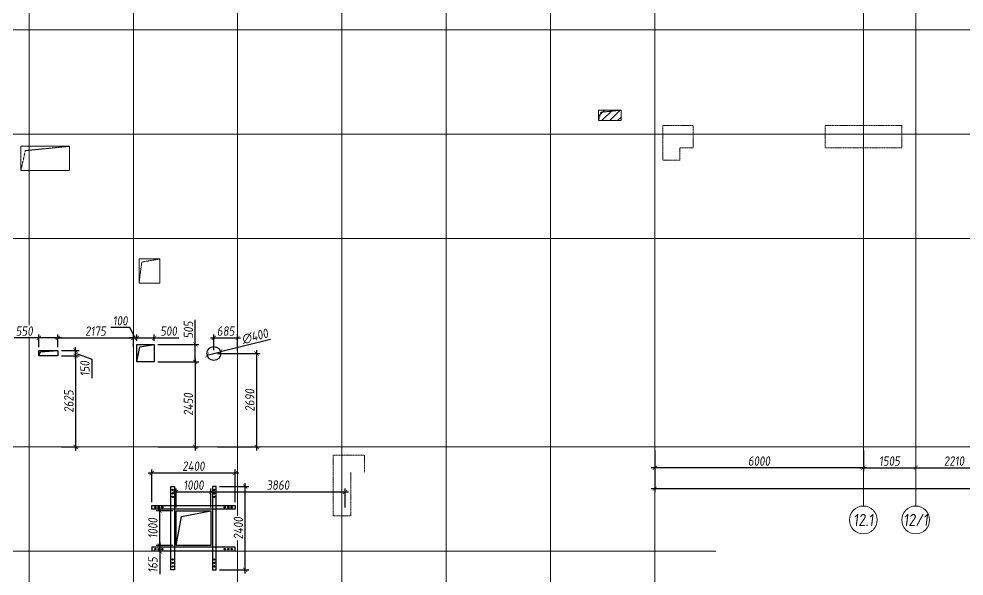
# Model space of a CAD drawing. Header units: millimetres. Extents: x -233751 to 529254, y -907864 to 285890.
# Drawn here: x 472832 to 500023, y -97114 to -81085 of the extents above; entities that cross this region are included whole.
import ezdxf
from ezdxf.enums import TextEntityAlignment as Align

# ---------------------------------------------------------------- set-up
doc = ezdxf.new("R2010")
doc.units = ezdxf.units.MM
doc.linetypes.add('ADSK_Штриховая_ш2 п1', pattern=[3, 2, -1])
doc.linetypes.add('осевая', pattern=[2, 1.25, -0.25, 0.25, -0.25])
doc.layers.get('0').update_dxf_attribs({"lineweight": 30})
doc.layers.get('Defpoints').update_dxf_attribs({"lineweight": 0})
for name, color, linetype, lineweight in [('КР_Металл', 3, 'Continuous', 30), ('КР_Новые отверстия', 5, 'Continuous', 30), ('КР_Оси', 7, 'Continuous', 5), ('КР_Размеры отверстия', 7, 'Continuous', 5), ('КР_Размеры усиление', 1, 'Continuous', 5), ('КР_Сущ отверстия', 6, 'Continuous', 15), ('КР_Тонкая', 250, 'Continuous', 0)]:
    doc.layers.add(name, color=color, linetype=linetype, lineweight=lineweight)
doc.styles.add('ISOCPEUR', font='isocpeur.ttf', dxfattribs={"width": 0.85, "oblique": 7})
doc.dimstyles.new('R_100', dxfattribs={"dimtxt": 270, "dimasz": 120, "dimexe": 100, "dimexo": 100, "dimgap": 60, "dimtad": 1, "dimdec": 0, "dimrnd": 5, "dimzin": 0, "dimdsep": 46, "dimtxsty": 'ISOCPEUR', "dimblk": 'ARCHTICK', "dimcen": 0, "dimdle": 100, "dimclrd": 256, "dimclre": 256, "dimclrt": 256, "dimadec": 0, "dimazin": 0, "dimtfac": 2, "dimtdec": 0, "dimtmove": 0, "dimatfit": 3, "dimfxl": 1, "dimtvp": 3, "dimtfill": 1, "dimtolj": 1, "dimtzin": 0, "dimarcsym": 0})

# ---------------------------------------------------------------- blocks, each defined once
blk = doc.blocks.new('*U1976')
at = {"color": 0, "linetype": 'ByBlock', "lineweight": -2, "ltscale": 10}
blk.add_line((0, 0), (-35117, 0), dxfattribs=at)
blk = doc.blocks.new('*U1977')
at = {"color": 0, "linetype": 'ByBlock', "lineweight": -2, "ltscale": 10}
blk.add_line((0, 0), (-71487, 0), dxfattribs=at)
blk = doc.blocks.new('*U1978')
at = {"color": 0, "linetype": 'ByBlock', "lineweight": -2, "ltscale": 10}
blk.add_line((0, 0), (-71487, 0), dxfattribs=at)
blk = doc.blocks.new('*U1979')
at = {"color": 0, "linetype": 'ByBlock', "lineweight": -2, "ltscale": 10}
blk.add_line((0, 0), (-71487, 0), dxfattribs=at)
blk = doc.blocks.new('*U1980')
at = {"color": 0, "linetype": 'ByBlock', "lineweight": -2, "ltscale": 10}
blk.add_line((0, 0), (-71487, 0), dxfattribs=at)
blk = doc.blocks.new('*U1988')
at = {"color": 0, "linetype": 'ByBlock', "lineweight": -2, "ltscale": 10}
blk.add_line((0, 0), (0, -53278), dxfattribs=at)
blk = doc.blocks.new('*U1989')
at = {"color": 0, "linetype": 'ByBlock', "lineweight": -2, "ltscale": 10}
blk.add_line((0, 0), (0, -53278), dxfattribs=at)
blk = doc.blocks.new('*U1990')
at = {"color": 0, "linetype": 'ByBlock', "lineweight": -2, "ltscale": 10}
blk.add_line((0, 0), (0, -53278), dxfattribs=at)
blk = doc.blocks.new('*U1991')
at = {"color": 0, "linetype": 'ByBlock', "lineweight": -2, "ltscale": 10}
blk.add_line((0, 0), (0, -53278), dxfattribs=at)
blk = doc.blocks.new('*U1992')
at = {"color": 0, "linetype": 'ByBlock', "lineweight": -2, "ltscale": 10}
blk.add_line((0, 0), (0, -53278), dxfattribs=at)
blk = doc.blocks.new('*U1993')
at = {"color": 0, "linetype": 'ByBlock', "lineweight": -2, "ltscale": 10}
blk.add_line((0, 0), (0, -53278), dxfattribs=at)
blk = doc.blocks.new('*U1994')
at = {"color": 0, "linetype": 'ByBlock', "lineweight": -2, "ltscale": 10}
blk.add_line((0, 0), (0, -53278), dxfattribs=at)
blk = doc.blocks.new('*U1995')
at = {"color": 0, "linetype": 'ByBlock', "lineweight": -2, "ltscale": 10}
blk.add_line((0, 0), (0, -27762), dxfattribs=at)
at = {"color": 0, "linetype": 'Continuous', "lineweight": -2}
for p, q in [((0, -27762), (0, -28962)), ((0, -28962), (0, -29462))]:
    blk.add_line(p, q, dxfattribs=at)
blk.add_circle((0, -29862), 400, dxfattribs=at)
at = {"color": 0, "linetype": 'Continuous', "lineweight": -2, "style": 'ISOCPEUR', "oblique": 7, "width": 0.856383}
blk.add_text('12.1', height=347.4, dxfattribs=at).set_placement((0, -29862), align=Align.MIDDLE_CENTER)
blk = doc.blocks.new('*U1996')
at = {"color": 0, "linetype": 'ByBlock', "lineweight": -2, "ltscale": 10}
blk.add_line((0, 0), (0, -27762), dxfattribs=at)
at = {"color": 0, "linetype": 'Continuous', "lineweight": -2}
for p, q in [((0, -27762), (0, -28962)), ((0, -28962), (0, -29462))]:
    blk.add_line(p, q, dxfattribs=at)
blk.add_circle((0, -29862), 400, dxfattribs=at)
at = {"color": 0, "linetype": 'Continuous', "lineweight": -2, "style": 'ISOCPEUR', "oblique": 7, "width": 0.856383}
blk.add_text('12/1', height=347.4, dxfattribs=at).set_placement((0, -29862), align=Align.MIDDLE_CENTER)
blk = doc.blocks.new('_ArchTick')
at = {"color": 0, "linetype": 'ByBlock', "const_width": 0.15}
blk.add_lwpolyline([(-0.5, -0.5), (0.5, 0.5)], dxfattribs=at)
blk = doc.blocks.new('*D454')
at = {"layer": 'Defpoints', "color": 0, "transparency": 16777216}
for p in [(482214, -94691), (478356, -95236), (482214, -95236)]:
    blk.add_point(p, dxfattribs=at)
at = {"layer": 'КР_Размеры отверстия', "lineweight": -2, "transparency": 16777216}
for p, q in [((478356, -95136), (478356, -94591)), ((482214, -95136), (482214, -94591)), ((478256, -94691), (482314, -94691))]:
    blk.add_line(p, q, dxfattribs=at)
at = {"layer": 'КР_Размеры отверстия', "lineweight": -2, "transparency": 16777216, "xscale": 120, "yscale": 120, "zscale": 120, "rotation": 180}
blk.add_blockref('_ArchTick', (478356, -94691), dxfattribs=at)
at = {"layer": 'КР_Размеры отверстия', "lineweight": -2, "transparency": 16777216, "xscale": 120, "yscale": 120, "zscale": 120}
blk.add_blockref('_ArchTick', (482214, -94691), dxfattribs=at)
at = {"layer": 'КР_Размеры отверстия', "lineweight": 5, "transparency": 16777216, "insert": (480285, -94496), "char_height": 270, "attachment_point": 5, "style": 'ISOCPEUR', "bg_fill": 3, "box_fill_scale": 1.1, "bg_fill_color": 256, "bg_fill_true_color": 13158600, "bg_fill_transparency": 0}
blk.add_mtext('\\A1;3860', dxfattribs=at)
blk = doc.blocks.new('*D455')
at = {"layer": 'Defpoints', "color": 0, "transparency": 16777216}
for p in [(478356, -94691), (477356, -95236), (478356, -95236)]:
    blk.add_point(p, dxfattribs=at)
at = {"layer": 'КР_Размеры отверстия', "lineweight": -2, "transparency": 16777216}
for p, q in [((477356, -95136), (477356, -94591)), ((478356, -95136), (478356, -94591)), ((477256, -94691), (478456, -94691))]:
    blk.add_line(p, q, dxfattribs=at)
at = {"layer": 'КР_Размеры отверстия', "lineweight": -2, "transparency": 16777216, "xscale": 120, "yscale": 120, "zscale": 120, "rotation": 180}
blk.add_blockref('_ArchTick', (477356, -94691), dxfattribs=at)
at = {"layer": 'КР_Размеры отверстия', "lineweight": -2, "transparency": 16777216, "xscale": 120, "yscale": 120, "zscale": 120}
blk.add_blockref('_ArchTick', (478356, -94691), dxfattribs=at)
at = {"layer": 'КР_Размеры отверстия', "lineweight": 5, "transparency": 16777216, "insert": (477856, -94496), "char_height": 270, "attachment_point": 5, "style": 'ISOCPEUR', "bg_fill": 3, "box_fill_scale": 1.1, "bg_fill_color": 256, "bg_fill_true_color": 13158600, "bg_fill_transparency": 0}
blk.add_mtext('\\A1;1000', dxfattribs=at)
blk = doc.blocks.new('*D456')
at = {"layer": 'Defpoints', "color": 0, "transparency": 16777216}
for p in [(477356, -96236), (476882, -96399), (477356, -96399)]:
    blk.add_point(p, dxfattribs=at)
at = {"layer": 'КР_Размеры отверстия', "lineweight": -2, "transparency": 16777216}
for p, q in [((477256, -96236), (476782, -96236)), ((476882, -96136), (476882, -96399)), ((477256, -96399), (476782, -96399)), ((476882, -96399), (476882, -97063))]:
    blk.add_line(p, q, dxfattribs=at)
at = {"layer": 'КР_Размеры отверстия', "lineweight": -2, "transparency": 16777216, "xscale": 120, "yscale": 120, "zscale": 120}
for p, rotation in [((476882, -96236), 90), ((476882, -96399), 270)]:
    blk.add_blockref('_ArchTick', p, dxfattribs=dict(at, rotation=rotation))
at = {"layer": 'КР_Размеры отверстия', "lineweight": 5, "transparency": 16777216, "insert": (476687, -96791), "char_height": 270, "attachment_point": 5, "rotation": 90, "style": 'ISOCPEUR', "bg_fill": 3, "box_fill_scale": 1.1, "bg_fill_color": 256, "bg_fill_true_color": 13158600, "bg_fill_transparency": 0}
blk.add_mtext('\\A1;165', dxfattribs=at)
blk = doc.blocks.new('*D457')
at = {"layer": 'Defpoints', "color": 0, "transparency": 16777216}
for p in [(476882, -95236), (477356, -95236), (477356, -96236)]:
    blk.add_point(p, dxfattribs=at)
at = {"layer": 'КР_Размеры отверстия', "lineweight": -2, "transparency": 16777216}
for p, q in [((476882, -96336), (476882, -95136)), ((477256, -95236), (476782, -95236)), ((477256, -96236), (476782, -96236))]:
    blk.add_line(p, q, dxfattribs=at)
at = {"layer": 'КР_Размеры отверстия', "lineweight": -2, "transparency": 16777216, "xscale": 120, "yscale": 120, "zscale": 120}
for p, rotation in [((476882, -95236), 90), ((476882, -96236), 270)]:
    blk.add_blockref('_ArchTick', p, dxfattribs=dict(at, rotation=rotation))
at = {"layer": 'КР_Размеры отверстия', "lineweight": 5, "transparency": 16777216, "insert": (476687, -95736), "char_height": 270, "attachment_point": 5, "rotation": 90, "style": 'ISOCPEUR', "bg_fill": 3, "box_fill_scale": 1.1, "bg_fill_color": 256, "bg_fill_true_color": 13158600, "bg_fill_transparency": 0}
blk.add_mtext('\\A1;1000', dxfattribs=at)
blk = doc.blocks.new('*D458')
at = {"layer": 'Defpoints', "color": 0, "transparency": 16777216}
for p in [(476726, -90447), (476726, -90950), (477904, -90950)]:
    blk.add_point(p, dxfattribs=at)
at = {"layer": 'КР_Размеры отверстия', "lineweight": -2, "transparency": 16777216}
for p, q in [((477904, -90447), (477904, -89738)), ((476826, -90447), (478004, -90447)), ((477904, -90950), (477904, -90347)), ((476826, -90950), (478004, -90950))]:
    blk.add_line(p, q, dxfattribs=at)
at = {"layer": 'КР_Размеры отверстия', "lineweight": -2, "transparency": 16777216, "xscale": 120, "yscale": 120, "zscale": 120}
for p, rotation in [((477904, -90447), 90), ((477904, -90950), 270)]:
    blk.add_blockref('_ArchTick', p, dxfattribs=dict(at, rotation=rotation))
at = {"layer": 'КР_Размеры отверстия', "lineweight": 5, "transparency": 16777216, "insert": (477709, -90032), "char_height": 270, "attachment_point": 5, "rotation": 90, "style": 'ISOCPEUR', "bg_fill": 3, "box_fill_scale": 1.1, "bg_fill_color": 256, "bg_fill_true_color": 13158600, "bg_fill_transparency": 0}
blk.add_mtext('\\A1;505', dxfattribs=at)
blk = doc.blocks.new('*D459')
at = {"layer": 'Defpoints', "color": 0, "transparency": 16777216}
for p in [(476726, -90261), (476226, -90447), (476726, -90447)]:
    blk.add_point(p, dxfattribs=at)
at = {"layer": 'КР_Размеры отверстия', "lineweight": -2, "transparency": 16777216}
for p, q in [((476126, -90261), (476726, -90261)), ((476226, -90347), (476226, -90161)), ((476726, -90347), (476726, -90161)), ((476726, -90261), (477435, -90261))]:
    blk.add_line(p, q, dxfattribs=at)
at = {"layer": 'КР_Размеры отверстия', "lineweight": -2, "transparency": 16777216, "xscale": 120, "yscale": 120, "zscale": 120, "rotation": 180}
blk.add_blockref('_ArchTick', (476226, -90261), dxfattribs=at)
at = {"layer": 'КР_Размеры отверстия', "lineweight": -2, "transparency": 16777216, "xscale": 120, "yscale": 120, "zscale": 120}
blk.add_blockref('_ArchTick', (476726, -90261), dxfattribs=at)
at = {"layer": 'КР_Размеры отверстия', "lineweight": 5, "transparency": 16777216, "insert": (477140, -90066), "char_height": 270, "attachment_point": 5, "style": 'ISOCPEUR', "bg_fill": 3, "box_fill_scale": 1.1, "bg_fill_color": 256, "bg_fill_true_color": 13158600, "bg_fill_transparency": 0}
blk.add_mtext('\\A1;500', dxfattribs=at)
blk = doc.blocks.new('*D460')
at = {"layer": 'Defpoints', "color": 0, "transparency": 16777216}
for p in [(476125, -90261), (476226, -90261), (476226, -90447)]:
    blk.add_point(p, dxfattribs=at)
at = {"layer": 'КР_Размеры отверстия', "lineweight": -2, "transparency": 16777216}
for p, q in [((476021, -89965), (475477, -89965)), ((476176, -90261), (476021, -89965)), ((476125, -90261), (476005, -90261)), ((476125, -90261), (476226, -90261)), ((476125, -90261), (476226, -90261)), ((476226, -90347), (476226, -90161)), ((476226, -90261), (476346, -90261))]:
    blk.add_line(p, q, dxfattribs=at)
at = {"layer": 'КР_Размеры отверстия', "lineweight": -2, "transparency": 16777216, "xscale": 120, "yscale": 120, "zscale": 120}
blk.add_blockref('_ArchTick', (476125, -90261), dxfattribs=at)
at = {"layer": 'КР_Размеры отверстия', "lineweight": -2, "transparency": 16777216, "xscale": 120, "yscale": 120, "zscale": 120, "rotation": 180}
blk.add_blockref('_ArchTick', (476226, -90261), dxfattribs=at)
at = {"layer": 'КР_Размеры отверстия', "lineweight": 5, "transparency": 16777216, "insert": (475749, -89770), "char_height": 270, "attachment_point": 5, "style": 'ISOCPEUR', "bg_fill": 3, "box_fill_scale": 1.1, "bg_fill_color": 256, "bg_fill_true_color": 13158600, "bg_fill_transparency": 0}
blk.add_mtext('\\A1;100', dxfattribs=at)
blk = doc.blocks.new('*D461')
at = {"layer": 'Defpoints', "color": 0, "transparency": 16777216}
for p in [(476125, -90261), (473953, -90625), (476125, -90625)]:
    blk.add_point(p, dxfattribs=at)
at = {"layer": 'КР_Размеры отверстия', "lineweight": -2, "transparency": 16777216}
for p, q in [((473853, -90261), (476225, -90261)), ((473953, -90525), (473953, -90161)), ((476125, -90525), (476125, -90161))]:
    blk.add_line(p, q, dxfattribs=at)
at = {"layer": 'КР_Размеры отверстия', "lineweight": -2, "transparency": 16777216, "xscale": 120, "yscale": 120, "zscale": 120, "rotation": 180}
blk.add_blockref('_ArchTick', (473953, -90261), dxfattribs=at)
at = {"layer": 'КР_Размеры отверстия', "lineweight": -2, "transparency": 16777216, "xscale": 120, "yscale": 120, "zscale": 120}
blk.add_blockref('_ArchTick', (476125, -90261), dxfattribs=at)
at = {"layer": 'КР_Размеры отверстия', "lineweight": 5, "transparency": 16777216, "insert": (475039, -90066), "char_height": 270, "attachment_point": 5, "style": 'ISOCPEUR', "bg_fill": 3, "box_fill_scale": 1.1, "bg_fill_color": 256, "bg_fill_true_color": 13158600, "bg_fill_transparency": 0}
blk.add_mtext('\\A1;2175', dxfattribs=at)
blk = doc.blocks.new('*D462')
at = {"layer": 'Defpoints', "color": 0, "transparency": 16777216}
for p in [(473403, -90261), (473403, -90625), (473953, -90625)]:
    blk.add_point(p, dxfattribs=at)
at = {"layer": 'КР_Размеры отверстия', "lineweight": -2, "transparency": 16777216}
for p, q in [((473403, -90261), (472694, -90261)), ((473403, -90525), (473403, -90161)), ((474053, -90261), (473403, -90261)), ((473953, -90525), (473953, -90161))]:
    blk.add_line(p, q, dxfattribs=at)
at = {"layer": 'КР_Размеры отверстия', "lineweight": -2, "transparency": 16777216, "xscale": 120, "yscale": 120, "zscale": 120, "rotation": 180}
blk.add_blockref('_ArchTick', (473403, -90261), dxfattribs=at)
at = {"layer": 'КР_Размеры отверстия', "lineweight": -2, "transparency": 16777216, "xscale": 120, "yscale": 120, "zscale": 120}
blk.add_blockref('_ArchTick', (473953, -90261), dxfattribs=at)
at = {"layer": 'КР_Размеры отверстия', "lineweight": 5, "transparency": 16777216, "insert": (472988, -90066), "char_height": 270, "attachment_point": 5, "style": 'ISOCPEUR', "bg_fill": 3, "box_fill_scale": 1.1, "bg_fill_color": 256, "bg_fill_true_color": 13158600, "bg_fill_transparency": 0}
blk.add_mtext('\\A1;550', dxfattribs=at)
blk = doc.blocks.new('*D463')
at = {"layer": 'Defpoints', "color": 0, "transparency": 16777216}
for p in [(473953, -90775), (473953, -93399), (474464, -93399)]:
    blk.add_point(p, dxfattribs=at)
at = {"layer": 'КР_Размеры отверстия', "lineweight": -2, "transparency": 16777216}
for p, q in [((474053, -90775), (474564, -90775)), ((474464, -90675), (474464, -93499)), ((474053, -93399), (474564, -93399))]:
    blk.add_line(p, q, dxfattribs=at)
at = {"layer": 'КР_Размеры отверстия', "lineweight": -2, "transparency": 16777216, "xscale": 120, "yscale": 120, "zscale": 120}
for p, rotation in [((474464, -90775), 90), ((474464, -93399), 270)]:
    blk.add_blockref('_ArchTick', p, dxfattribs=dict(at, rotation=rotation))
at = {"layer": 'КР_Размеры отверстия', "lineweight": 5, "transparency": 16777216, "insert": (474269, -92087), "char_height": 270, "attachment_point": 5, "rotation": 90, "style": 'ISOCPEUR', "bg_fill": 3, "box_fill_scale": 1.1, "bg_fill_color": 256, "bg_fill_true_color": 13158600, "bg_fill_transparency": 0}
blk.add_mtext('\\A1;2625', dxfattribs=at)
blk = doc.blocks.new('*D464')
at = {"layer": 'Defpoints', "color": 0, "transparency": 16777216}
for p in [(473953, -90625), (473953, -90775), (474464, -90625)]:
    blk.add_point(p, dxfattribs=at)
at = {"layer": 'КР_Размеры отверстия', "lineweight": -2, "transparency": 16777216}
for p, q in [((474464, -90875), (474464, -90525)), ((474053, -90625), (474564, -90625)), ((474053, -90775), (474564, -90775)), ((474464, -90700), (474926, -90874)), ((474926, -90874), (474926, -91418))]:
    blk.add_line(p, q, dxfattribs=at)
at = {"layer": 'КР_Размеры отверстия', "lineweight": -2, "transparency": 16777216, "xscale": 120, "yscale": 120, "zscale": 120, "rotation": 90}
blk.add_blockref('_ArchTick', (474464, -90625), dxfattribs=at)
at = {"layer": 'КР_Размеры отверстия', "lineweight": 5, "transparency": 16777216, "insert": (474731, -91146), "char_height": 270, "attachment_point": 5, "rotation": 90, "style": 'ISOCPEUR', "bg_fill": 3, "box_fill_scale": 1.1, "bg_fill_color": 256, "bg_fill_true_color": 13158600, "bg_fill_transparency": 0}
blk.add_mtext('\\A1;150', dxfattribs=at)
at = {"layer": 'КР_Размеры отверстия', "lineweight": -2, "transparency": 16777216, "xscale": 120, "yscale": 120, "zscale": 120, "rotation": 270}
blk.add_blockref('_ArchTick', (474464, -90775), dxfattribs=at)
blk = doc.blocks.new('*D468')
at = {"layer": 'Defpoints', "color": 0, "transparency": 16777216}
for p in [(478441, -90710), (479125, -90710)]:
    blk.add_point(p, dxfattribs=at)
at = {"layer": 'КР_Размеры отверстия', "lineweight": -2, "transparency": 16777216}
for p, q in [((478341, -90261), (479225, -90261)), ((478441, -90610), (478441, -90161)), ((479125, -90610), (479125, -90161))]:
    blk.add_line(p, q, dxfattribs=at)
at = {"layer": 'КР_Размеры отверстия', "lineweight": -2, "transparency": 16777216, "xscale": 120, "yscale": 120, "zscale": 120, "rotation": 180}
blk.add_blockref('_ArchTick', (478441, -90261), dxfattribs=at)
at = {"layer": 'КР_Размеры отверстия', "lineweight": -2, "transparency": 16777216, "xscale": 120, "yscale": 120, "zscale": 120}
blk.add_blockref('_ArchTick', (479125, -90261), dxfattribs=at)
at = {"layer": 'КР_Размеры отверстия', "lineweight": 5, "transparency": 16777216, "insert": (478783, -90066), "char_height": 270, "attachment_point": 5, "style": 'ISOCPEUR', "bg_fill": 3, "box_fill_scale": 1.1, "bg_fill_color": 256, "bg_fill_true_color": 13158600, "bg_fill_transparency": 0}
blk.add_mtext('\\A1;685', dxfattribs=at)
at = {"layer": 'Defpoints', "color": 0, "transparency": 16777216}
blk.add_point((479125, -90261), dxfattribs=at)
blk = doc.blocks.new('*D469')
at = {"layer": 'Defpoints', "color": 0, "transparency": 16777216}
for p in [(478441, -90710), (478441, -93399), (479670, -93399)]:
    blk.add_point(p, dxfattribs=at)
at = {"layer": 'КР_Размеры отверстия', "lineweight": -2, "transparency": 16777216}
for p, q in [((478541, -90710), (479770, -90710)), ((479670, -90610), (479670, -93499)), ((478541, -93399), (479770, -93399))]:
    blk.add_line(p, q, dxfattribs=at)
at = {"layer": 'КР_Размеры отверстия', "lineweight": -2, "transparency": 16777216, "xscale": 120, "yscale": 120, "zscale": 120}
for p, rotation in [((479670, -90710), 90), ((479670, -93399), 270)]:
    blk.add_blockref('_ArchTick', p, dxfattribs=dict(at, rotation=rotation))
at = {"layer": 'КР_Размеры отверстия', "lineweight": 5, "transparency": 16777216, "insert": (479475, -92054), "char_height": 270, "attachment_point": 5, "rotation": 90, "style": 'ISOCPEUR', "bg_fill": 3, "box_fill_scale": 1.1, "bg_fill_color": 256, "bg_fill_true_color": 13158600, "bg_fill_transparency": 0}
blk.add_mtext('\\A1;2690', dxfattribs=at)
blk = doc.blocks.new('*D470')
at = {"layer": 'Defpoints', "color": 0, "transparency": 16777216}
for p in [(478247, -90757), (478636, -90662)]:
    blk.add_point(p, dxfattribs=at)
at = {"layer": 'КР_Размеры отверстия', "lineweight": -2, "transparency": 16777216}
for p in [(480068, -90309), (478247, -90757)]:
    blk.add_line(p, (478636, -90662), dxfattribs=at)
at = {"layer": 'КР_Размеры отверстия', "lineweight": -2, "transparency": 16777216, "xscale": 120, "yscale": 120, "zscale": 120}
for p, rotation in [((478247, -90757), 13.84279275843173), ((478636, -90662), 193.8427927584317)]:
    blk.add_blockref('_ArchTick', p, dxfattribs=dict(at, rotation=rotation))
at = {"layer": 'КР_Размеры отверстия', "lineweight": 5, "transparency": 16777216, "insert": (479623, -90217), "char_height": 270, "attachment_point": 5, "rotation": 13.8428, "style": 'ISOCPEUR', "bg_fill": 3, "box_fill_scale": 1.1, "bg_fill_color": 256, "bg_fill_true_color": 13158600, "bg_fill_transparency": 0}
blk.add_mtext('\\A1;∅400', dxfattribs=at)
blk = doc.blocks.new('*D486')
at = {"layer": 'Defpoints', "color": 0, "transparency": 16777216}
for p in [(491125, -93399), (497125, -93399), (491125, -93999)]:
    blk.add_point(p, dxfattribs=at)
at = {"layer": 'КР_Оси', "lineweight": -2, "transparency": 16777216}
for p, q in [((491125, -93499), (491125, -94099)), ((497125, -93499), (497125, -94099)), ((497225, -93999), (491025, -93999))]:
    blk.add_line(p, q, dxfattribs=at)
at = {"layer": 'КР_Оси', "lineweight": -2, "transparency": 16777216, "xscale": 120, "yscale": 120, "zscale": 120, "rotation": 180}
blk.add_blockref('_ArchTick', (491125, -93999), dxfattribs=at)
at = {"layer": 'КР_Оси', "lineweight": -2, "transparency": 16777216, "xscale": 120, "yscale": 120, "zscale": 120}
blk.add_blockref('_ArchTick', (497125, -93999), dxfattribs=at)
at = {"layer": 'КР_Оси', "transparency": 16777216, "insert": (494125, -93804), "char_height": 270, "attachment_point": 5, "style": 'ISOCPEUR', "bg_fill": 3, "box_fill_scale": 1.1, "bg_fill_color": 256, "bg_fill_true_color": 13158600, "bg_fill_transparency": 0}
blk.add_mtext('\\A1;6000', dxfattribs=at)
blk = doc.blocks.new('*D487')
at = {"layer": 'Defpoints', "color": 0, "transparency": 16777216}
for p in [(497125, -93399), (498630, -93999), (498630, -93999)]:
    blk.add_point(p, dxfattribs=at)
at = {"layer": 'КР_Оси', "lineweight": -2, "transparency": 16777216}
for p, q in [((497125, -93499), (497125, -94099)), ((497025, -93999), (498730, -93999))]:
    blk.add_line(p, q, dxfattribs=at)
at = {"layer": 'КР_Оси', "lineweight": -2, "transparency": 16777216, "xscale": 120, "yscale": 120, "zscale": 120, "rotation": 180}
blk.add_blockref('_ArchTick', (497125, -93999), dxfattribs=at)
at = {"layer": 'КР_Оси', "lineweight": -2, "transparency": 16777216, "xscale": 120, "yscale": 120, "zscale": 120}
blk.add_blockref('_ArchTick', (498630, -93999), dxfattribs=at)
at = {"layer": 'КР_Оси', "transparency": 16777216, "insert": (497878, -93804), "char_height": 270, "attachment_point": 5, "style": 'ISOCPEUR', "bg_fill": 3, "box_fill_scale": 1.1, "bg_fill_color": 256, "bg_fill_true_color": 13158600, "bg_fill_transparency": 0}
blk.add_mtext('\\A1;1505', dxfattribs=at)
blk = doc.blocks.new('*D488')
at = {"layer": 'Defpoints', "color": 0, "transparency": 16777216}
for p in [(498630, -93999), (500840, -93999), (500840, -93999)]:
    blk.add_point(p, dxfattribs=at)
at = {"layer": 'КР_Оси', "lineweight": -2, "transparency": 16777216}
blk.add_line((498530, -93999), (500940, -93999), dxfattribs=at)
at = {"layer": 'КР_Оси', "lineweight": -2, "transparency": 16777216, "xscale": 120, "yscale": 120, "zscale": 120, "rotation": 180}
blk.add_blockref('_ArchTick', (498630, -93999), dxfattribs=at)
at = {"layer": 'КР_Оси', "lineweight": -2, "transparency": 16777216, "xscale": 120, "yscale": 120, "zscale": 120}
blk.add_blockref('_ArchTick', (500840, -93999), dxfattribs=at)
at = {"layer": 'КР_Оси', "transparency": 16777216, "insert": (499735, -93804), "char_height": 270, "attachment_point": 5, "style": 'ISOCPEUR', "bg_fill": 3, "box_fill_scale": 1.1, "bg_fill_color": 256, "bg_fill_true_color": 13158600, "bg_fill_transparency": 0}
blk.add_mtext('\\A1;2210', dxfattribs=at)
blk = doc.blocks.new('*D494')
at = {"layer": 'Defpoints', "color": 0, "transparency": 16777216}
for p in [(491125, -93999), (524635, -93999), (491125, -94599)]:
    blk.add_point(p, dxfattribs=at)
at = {"layer": 'КР_Оси', "lineweight": -2, "transparency": 16777216}
for p, q in [((491125, -94099), (491125, -94699)), ((524635, -94099), (524635, -94699)), ((524735, -94599), (491025, -94599))]:
    blk.add_line(p, q, dxfattribs=at)
at = {"layer": 'КР_Оси', "lineweight": -2, "transparency": 16777216, "xscale": 120, "yscale": 120, "zscale": 120, "rotation": 180}
blk.add_blockref('_ArchTick', (491125, -94599), dxfattribs=at)
at = {"layer": 'КР_Оси', "lineweight": -2, "transparency": 16777216, "xscale": 120, "yscale": 120, "zscale": 120}
blk.add_blockref('_ArchTick', (524635, -94599), dxfattribs=at)
at = {"layer": 'КР_Оси', "transparency": 16777216, "insert": (507880, -94404), "char_height": 270, "attachment_point": 5, "style": 'ISOCPEUR', "bg_fill": 3, "box_fill_scale": 1.1, "bg_fill_color": 256, "bg_fill_true_color": 13158600, "bg_fill_transparency": 0}
blk.add_mtext('\\A1;33510', dxfattribs=at)
blk = doc.blocks.new('*D496')
at = {"layer": 'Defpoints', "color": 0, "transparency": 16777216}
for p in [(476726, -90950), (476726, -93399), (477904, -93399)]:
    blk.add_point(p, dxfattribs=at)
at = {"layer": 'КР_Размеры отверстия', "lineweight": -2, "transparency": 16777216}
for p, q in [((476826, -90950), (478004, -90950)), ((477904, -90850), (477904, -93499)), ((476826, -93399), (478004, -93399))]:
    blk.add_line(p, q, dxfattribs=at)
at = {"layer": 'КР_Размеры отверстия', "lineweight": -2, "transparency": 16777216, "xscale": 120, "yscale": 120, "zscale": 120}
for p, rotation in [((477904, -90950), 90), ((477904, -93399), 270)]:
    blk.add_blockref('_ArchTick', p, dxfattribs=dict(at, rotation=rotation))
at = {"layer": 'КР_Размеры отверстия', "lineweight": 5, "transparency": 16777216, "insert": (477709, -92174), "char_height": 270, "attachment_point": 5, "rotation": 90, "style": 'ISOCPEUR', "bg_fill": 3, "box_fill_scale": 1.1, "bg_fill_color": 256, "bg_fill_true_color": 13158600, "bg_fill_transparency": 0}
blk.add_mtext('\\A1;2450', dxfattribs=at)
blk = doc.blocks.new('*D532')
at = {"layer": 'Defpoints', "color": 0, "transparency": 16777216}
for p in [(478506, -94536), (479342, -94536), (478506, -96936)]:
    blk.add_point(p, dxfattribs=at)
at = {"layer": 'КР_Размеры усиление', "color": 3, "lineweight": -2, "transparency": 16777216}
for p, q in [((478606, -94536), (479442, -94536)), ((479342, -97036), (479342, -94436)), ((478606, -96936), (479442, -96936))]:
    blk.add_line(p, q, dxfattribs=at)
at = {"layer": 'КР_Размеры усиление', "color": 3, "lineweight": -2, "transparency": 16777216, "xscale": 120, "yscale": 120, "zscale": 120}
for p, rotation in [((479342, -94536), 90), ((479342, -96936), 270)]:
    blk.add_blockref('_ArchTick', p, dxfattribs=dict(at, rotation=rotation))
at = {"layer": 'КР_Размеры усиление', "color": 3, "transparency": 16777216, "insert": (479147, -95736), "char_height": 270, "attachment_point": 5, "rotation": 90, "style": 'ISOCPEUR', "bg_fill": 3, "box_fill_scale": 1.1, "bg_fill_color": 256, "bg_fill_true_color": 13158600, "bg_fill_transparency": 0}
blk.add_mtext('\\A1;2400', dxfattribs=at)
blk = doc.blocks.new('*D533')
at = {"layer": 'Defpoints', "color": 0, "transparency": 16777216}
for p in [(479056, -94146), (476654, -95086), (479056, -95086)]:
    blk.add_point(p, dxfattribs=at)
at = {"layer": 'КР_Размеры усиление', "color": 1, "lineweight": -2, "transparency": 16777216}
for p, q in [((476654, -94986), (476654, -94046)), ((479056, -94986), (479056, -94046)), ((476554, -94146), (479156, -94146))]:
    blk.add_line(p, q, dxfattribs=at)
at = {"layer": 'КР_Размеры усиление', "color": 1, "lineweight": -2, "transparency": 16777216, "xscale": 120, "yscale": 120, "zscale": 120, "rotation": 180}
blk.add_blockref('_ArchTick', (476654, -94146), dxfattribs=at)
at = {"layer": 'КР_Размеры усиление', "color": 1, "lineweight": -2, "transparency": 16777216, "xscale": 120, "yscale": 120, "zscale": 120}
blk.add_blockref('_ArchTick', (479056, -94146), dxfattribs=at)
at = {"layer": 'КР_Размеры усиление', "color": 1, "transparency": 16777216, "insert": (477855, -93951), "char_height": 270, "attachment_point": 5, "style": 'ISOCPEUR', "bg_fill": 3, "box_fill_scale": 1.1, "bg_fill_color": 256, "bg_fill_true_color": 13158600, "bg_fill_transparency": 0}
blk.add_mtext('\\A1;2400', dxfattribs=at)

msp = doc.modelspace()

# ---------------------------------------------------------------- hatches: boundary and pattern name
at = {"layer": 'КР_Сущ отверстия'}
h = msp.add_hatch(dxfattribs=at)
h.set_pattern_fill('ANSI31', scale=50)
h.paths.add_polyline_path([(490154, -83709.3), (489504, -83709.3), (489504, -84009.3), (490154, -84009.3)])

# ---------------------------------------------------------------- linework, layer by layer
at = {"layer": 'КР_Металл', "color": 1}
for centre in [(478755.6, -96335.5), (478855.6, -96335.5), (478955.6, -96335.5)]:
    msp.add_circle(centre, 20, dxfattribs=at)
at = {"layer": 'КР_Металл'}
for centre in [(478455.6, -96635.5), (478455.6, -96735.5), (478455.6, -96835.5)]:
    msp.add_circle(centre, 20, dxfattribs=at)
at = {"layer": 'КР_Новые отверстия'}
for points in [[(476225.7, -90446.8), (476725.7, -90446.8), (476725.7, -90949.5), (476225.7, -90949.5)], [(473403.1, -90624.7), (473952.8, -90624.7), (473952.8, -90775.1), (473403.1, -90775.1)], [(477355.6, -95235.5), (478355.6, -95235.5), (478355.6, -96235.5), (477355.6, -96235.5)]]:
    msp.add_lwpolyline(points, close=True, dxfattribs=at)
for points in [[(476225.7, -90949.5), (476308.2, -90518.3), (476725.7, -90446.8)], [(473403.1, -90775.1), (473451.7, -90663.3), (473952.8, -90624.7)], [(477355.6, -96235.5), (477506.3, -95402.3), (478355.6, -95235.5)]]:
    msp.add_lwpolyline(points, dxfattribs=at)
msp.add_circle((478441.4, -90709.5), 200, dxfattribs=at)
at = {"layer": 'КР_Сущ отверстия', "linetype": 'ADSK_Штриховая_ш2 п1', "ltscale": 0.3}
for points in [[(489504, -83709.3), (490154, -83709.3), (490154, -84009.3), (489504, -84009.3)], [(472889.1, -84749.3), (474289.1, -84749.3), (474289.1, -85449.3), (472889.1, -85449.3)], [(476889.1, -88690.6), (476289.1, -88690.6), (476289.1, -87990.6), (476889.1, -87990.6)]]:
    msp.add_lwpolyline(points, close=True, dxfattribs=at)
for points in [[(489504, -84009.3), (489573.4, -83771.3), (490154, -83709.3)], [(472889.1, -85449.3), (473016.4, -84874), (474289.1, -84749.3)], [(476289.1, -88690.6), (476366.3, -88080.3), (476889.1, -87990.6)]]:
    msp.add_lwpolyline(points, dxfattribs=at)
at = {"layer": 'КР_Тонкая', "linetype": 'ADSK_Штриховая_ш2 п1'}
for points in [[(492230.4, -84149.3), (492230.4, -84789.3), (491844.8, -84789.3), (491844.8, -85151.7), (491360.4, -85151.7), (491360.4, -84789.3), (491360.4, -84149.3)], [(498230.4, -84149.3), (498230.4, -84789.3), (496030.4, -84789.3), (496030.4, -84149.3)]]:
    msp.add_lwpolyline(points, close=True, dxfattribs=at)
msp.add_lwpolyline([(482774.8, -94124.1), (482774.8, -93630.6), (481875.3, -93630.6), (481875.3, -95380.5), (482385.3, -95380.5), (482385.3, -94124.1)], dxfattribs=at)

# ---------------------------------------------------------------- block references
at = {"layer": 'КР_Оси', "linetype": 'осевая'}
for name, p in [('*U1988', (473125.4, -65636.9)), ('*U1989', (476125.4, -65636.9)), ('*U1990', (479125.4, -65636.9)), ('*U1991', (482125.4, -65636.9)), ('*U1992', (485125.4, -65636.9)), ('*U1993', (488125.4, -65636.9)), ('*U1994', (491125.4, -65636.9)), ('*U1995', (497125.4, -65636.9)), ('*U1996', (498630.4, -65636.9)), ('*U1980', (529253.8, -81399.3)), ('*U1979', (529253.8, -84399.3)), ('*U1978', (529253.8, -87399.3)), ('*U1977', (529253.8, -93399.3)), ('*U1976', (492884.3, -96399.3))]:
    msp.add_blockref(name, p, dxfattribs=at)

# ---------------------------------------------------------------- next in the draw order: dimensions: what is measured, and where the dimension line sits
at = {"layer": 'КР_Оси'}
dim = msp.add_linear_dim(base=(491125.4, -93999.3), p1=(497125.4, -93399.3), p2=(491125.4, -93399.3), dimstyle='R_100', override={"dimpost": '\\X'}, dxfattribs=at)
dim.commit()
dim.dimension.update_dxf_attribs({"geometry": '*D486', "text_midpoint": (494125.4, -93804.3)})
at = {"layer": 'КР_Размеры отверстия', "lineweight": 5}
dim = msp.add_linear_dim(base=(477904.1, -90949.5), p1=(476725.7, -90446.8), p2=(476725.7, -90949.5), angle=90, dimstyle='R_100', override={"dimpost": '\\X'}, dxfattribs=at)
dim.commit()
dim.dimension.update_dxf_attribs({"geometry": '*D458', "text_midpoint": (477904.1, -90032.2), "dimtype": 160})
for base, p1, p2, picture, middle in [((479125.4, -90260.6), (478441.4, -90709.5), (479125.4, -90709.5), '*D468', (478783.4, -90065.6)), ((482214.0728, -94691.0143), (478355.5577, -95235.5092), (482214.0728, -95235.5092), '*D454', (480284.8152, -94496.0143))]:
    dim = msp.add_linear_dim(base=base, p1=p1, p2=p2, dimstyle='R_100', override={"dimpost": '\\X'}, dxfattribs=at)
    dim.commit()
    dim.dimension.update_dxf_attribs({"geometry": picture, "text_midpoint": middle})
dim = msp.add_linear_dim(base=(476882, -96399.3), p1=(477355.6, -96235.5), p2=(477355.6, -96399.3), angle=90, dimstyle='R_100', override={"dimpost": '\\X'}, dxfattribs=at)
dim.commit()
dim.dimension.update_dxf_attribs({"geometry": '*D456', "text_midpoint": (476687, -96791)})

# ---------------------------------------------------------------- next in the draw order: linework, layer by layer
at = {"layer": 'КР_Металл', "color": 1}
for centre in [(478755.6, -95135.5), (478855.6, -95135.5), (478955.6, -95135.5)]:
    msp.add_circle(centre, 20, dxfattribs=at)
at = {"layer": 'КР_Металл'}
for centre in [(477255.6, -96635.5), (477255.6, -96735.5), (477255.6, -96835.5)]:
    msp.add_circle(centre, 20, dxfattribs=at)

# ---------------------------------------------------------------- next in the draw order: dimensions: what is measured, and where the dimension line sits
at = {"layer": 'КР_Оси'}
dim = msp.add_linear_dim(base=(498630.4, -93999.3), p1=(497125.4, -93399.3), p2=(498630.4, -93999.3), dimstyle='R_100', override={"dimpost": '\\X', "dimtmove": 1}, dxfattribs=at)
dim.commit()
dim.dimension.update_dxf_attribs({"geometry": '*D487', "text_midpoint": (497877.9, -93804.3)})
at = {"layer": 'КР_Размеры отверстия', "lineweight": 5}
for base, p1, p2, picture, middle in [((476725.7, -90260.6), (476225.7, -90446.8), (476725.7, -90446.8), '*D459', (477140.3, -90065.6)), ((478355.6, -94691), (477355.6, -95235.5), (478355.6, -95235.5), '*D455', (477855.6, -94496))]:
    dim = msp.add_linear_dim(base=base, p1=p1, p2=p2, dimstyle='R_100', override={"dimpost": '\\X'}, dxfattribs=at)
    dim.commit()
    dim.dimension.update_dxf_attribs({"geometry": picture, "text_midpoint": middle})
for base, p1, p2, picture, middle in [((479670.1, -93399.3), (478441.4, -90709.5), (478441.4, -93399.3), '*D469', (479475.1, -92054.4)), ((477904.1, -93399.3), (476725.7, -90949.5), (476725.7, -93399.3), '*D496', (477709.1, -92174.4))]:
    dim = msp.add_linear_dim(base=base, p1=p1, p2=p2, angle=90, dimstyle='R_100', override={"dimpost": '\\X'}, dxfattribs=at)
    dim.commit()
    dim.dimension.update_dxf_attribs({"geometry": picture, "text_midpoint": middle})

# ---------------------------------------------------------------- next in the draw order: linework, layer by layer
at = {"layer": 'КР_Металл'}
msp.add_lwpolyline([(478505.6, -94535.5), (478405.6, -94535.5), (478405.6, -96935.5), (478505.6, -96935.5)], close=True, dxfattribs=at)
for centre in [(477255.6, -94635.5), (478455.6, -94635.5), (477255.6, -94735.5), (477255.6, -94835.5), (478455.6, -94735.5), (478455.6, -94835.5)]:
    msp.add_circle(centre, 20, dxfattribs=at)

# ---------------------------------------------------------------- next in the draw order: dimensions: what is measured, and where the dimension line sits
at = {"layer": 'КР_Оси'}
dim = msp.add_linear_dim(base=(500840.4, -93999.3), p1=(498630.4, -93999.3), p2=(500840.4, -93999.3), dimstyle='R_100', override={"dimpost": '\\X', "dimtmove": 1}, dxfattribs=at)
dim.commit()
dim.dimension.update_dxf_attribs({"geometry": '*D488', "text_midpoint": (499735.4, -93804.3)})
at = {"layer": 'КР_Размеры отверстия', "lineweight": 5}
dim = msp.add_linear_dim(base=(476225.7, -90260.6), p1=(476125.4, -90260.6), p2=(476225.7, -90446.8), dimstyle='R_100', override={"dimpost": '\\X', "dimtmove": 1}, dxfattribs=at)
dim.commit()
dim.dimension.update_dxf_attribs({"geometry": '*D460', "text_midpoint": (475960.7, -89964.7), "dimtype": 160})
dim = msp.add_diameter_dim_2p(p1=(478247.2, -90757.4), p2=(478635.6, -90661.7), dimstyle='R_100', override={"dimpost": '\\X'}, dxfattribs=at)
dim.commit()
dim.dimension.update_dxf_attribs({"geometry": '*D470', "text_midpoint": (479670.1, -90406.7), "dimtype": 163})
dim = msp.add_linear_dim(base=(476882, -95235.5), p1=(477355.6, -96235.5), p2=(477355.6, -95235.5), angle=90, dimstyle='R_100', override={"dimpost": '\\X'}, dxfattribs=at)
dim.commit()
dim.dimension.update_dxf_attribs({"geometry": '*D457', "text_midpoint": (476687, -95735.5)})

# ---------------------------------------------------------------- next in the draw order: linework, layer by layer
at = {"layer": 'КР_Металл'}
msp.add_lwpolyline([(477205.6, -94535.5), (477305.6, -94535.5), (477305.6, -96935.5), (477205.6, -96935.5)], close=True, dxfattribs=at)
at = {"layer": 'КР_Металл', "color": 1}
for points in [[(479055.6, -95085.5), (479055.6, -95185.5), (476654.1, -95185.5), (476654.1, -95085.5)], [(479055.6, -96385.5), (479055.6, -96285.5), (476654.1, -96285.5), (476654.1, -96385.5)]]:
    msp.add_lwpolyline(points, close=True, dxfattribs=at)
for centre in [(476754.1, -95135.5), (476854.1, -95135.5), (476954.1, -95135.5), (476754.1, -96335.5), (476854.1, -96335.5), (476954.1, -96335.5)]:
    msp.add_circle(centre, 20, dxfattribs=at)

# ---------------------------------------------------------------- next in the draw order: dimensions: what is measured, and where the dimension line sits
at = {"layer": 'КР_Оси'}
dim = msp.add_linear_dim(base=(491125.4, -94599.3), p1=(524635.4, -93999.3), p2=(491125.4, -93999.3), dimstyle='R_100', override={"dimpost": '\\X'}, dxfattribs=at)
dim.commit()
dim.dimension.update_dxf_attribs({"geometry": '*D494', "text_midpoint": (507880.4, -94404.3)})
at = {"layer": 'КР_Размеры отверстия', "lineweight": 5}
dim = msp.add_linear_dim(base=(476125.4, -90260.6), p1=(473952.8, -90624.7), p2=(476125.4, -90624.7), dimstyle='R_100', override={"dimpost": '\\X'}, dxfattribs=at)
dim.commit()
dim.dimension.update_dxf_attribs({"geometry": '*D461', "text_midpoint": (475039.1, -90065.6)})

# ---------------------------------------------------------------- next in the draw order: dimensions: what is measured, and where the dimension line sits
dim = msp.add_linear_dim(base=(473403.1, -90260.6), p1=(473952.8, -90624.7), p2=(473403.1, -90624.7), dimstyle='R_100', override={"dimpost": '\\X'}, dxfattribs=at)
dim.commit()
dim.dimension.update_dxf_attribs({"geometry": '*D462', "text_midpoint": (472988.5, -90065.6)})
at = {"layer": 'КР_Размеры усиление'}
dim = msp.add_aligned_dim(p1=(478505.6, -96935.5), p2=(478505.6, -94535.5), distance=-836.5, dimstyle='R_100', override={"dimpost": '\\X', "dimclrd": 3, "dimclre": 3, "dimclrt": 3, "dimtmove": 1}, dxfattribs=at)
dim.commit()
dim.dimension.update_dxf_attribs({"geometry": '*D532', "text_midpoint": (479147, -95735.5)})

# ---------------------------------------------------------------- next in the draw order: dimensions: what is measured, and where the dimension line sits
at = {"layer": 'КР_Размеры отверстия', "lineweight": 5}
dim = msp.add_linear_dim(base=(474464.1, -93399.3), p1=(473952.8, -90775.1), p2=(473952.8, -93399.3), angle=90, dimstyle='R_100', override={"dimpost": '\\X'}, dxfattribs=at)
dim.commit()
dim.dimension.update_dxf_attribs({"geometry": '*D463', "text_midpoint": (474269.1, -92087.2)})
at = {"layer": 'КР_Размеры усиление'}
dim = msp.add_linear_dim(base=(479055.5577, -94146.0839), p1=(476654.0735, -95085.5092), p2=(479055.5577, -95085.5092), dimstyle='R_100', override={"dimpost": '\\X', "dimclrd": 1, "dimclre": 1, "dimclrt": 1, "dimtmove": 1}, dxfattribs=at)
dim.commit()
dim.dimension.update_dxf_attribs({"geometry": '*D533', "text_midpoint": (477854.8156, -93951.0839)})

# ---------------------------------------------------------------- next in the draw order: dimensions: what is measured, and where the dimension line sits
at = {"layer": 'КР_Размеры отверстия', "lineweight": 5}
dim = msp.add_linear_dim(base=(474464.1, -90624.7), p1=(473952.8, -90775.1), p2=(473952.8, -90624.7), angle=90, dimstyle='R_100', override={"dimpost": '\\X', "dimtmove": 1}, dxfattribs=at)
dim.commit()
dim.dimension.update_dxf_attribs({"geometry": '*D464', "text_midpoint": (474925.6, -90934.3), "dimtype": 160})

doc.saveas('drawing.dxf')
